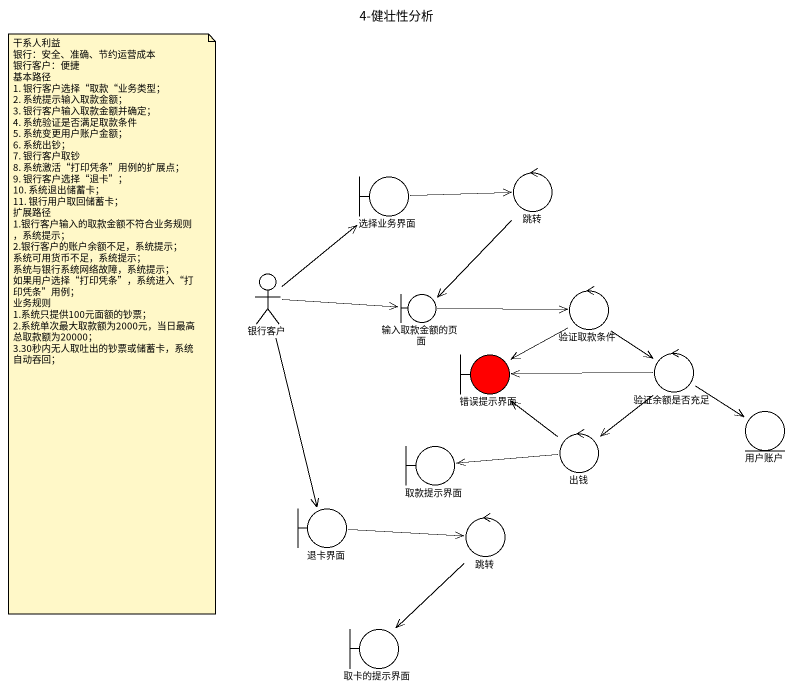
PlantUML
@startuml
title 4-健壮性分析
control 跳转
boundary 选择业务界面
actor 银行客户
boundary 输入取款金额的页面
control 验证取款条件
boundary 错误提示界面 #FF0000
control 验证余额是否充足
entity 用户账户
boundary 取款提示界面
control 出钱
boundary 退卡界面
control "跳转" as 跳转_2
boundary 取卡的提示界面
跳转 --> 输入取款金额的页面
选择业务界面 -right-> 跳转
银行客户 -up-> 选择业务界面
银行客户 -right-> 输入取款金额的页面
银行客户 --> 退卡界面
输入取款金额的页面 -right-> 验证取款条件
验证取款条件 --> 错误提示界面
验证取款条件 --> 验证余额是否充足
验证余额是否充足 -left-> 错误提示界面
验证余额是否充足 --> 用户账户
验证余额是否充足 --> 出钱
出钱 -up-> 错误提示界面
出钱 -left-> 取款提示界面
退卡界面 -right-> 跳转_2
跳转_2 --> 取卡的提示界面
note as N1
  干系人利益
  银行：安全、准确、节约运营成本
  银行客户：便捷
  基本路径
  1. 银行客户选择“取款“业务类型；
  2. 系统提示输入取款金额；
  3. 银行客户输入取款金额并确定；
  4. 系统验证是否满足取款条件
  5. 系统变更用户账户金额；
  6. 系统出钞；
  7. 银行客户取钞
  8. 系统激活“打印凭条”用例的扩展点；
  9. 银行客户选择“退卡”；
  10. 系统退出储蓄卡；
  11. 银行用户取回储蓄卡；
  扩展路径
  1.银行客户输入的取款金额不符合业务规则，系统提示；
  2.银行客户的账户余额不足，系统提示；
  系统可用货币不足，系统提示；
  系统与银行系统网络故障，系统提示；
  如果用户选择“打印凭条”，系统进入“打印凭条”用例；
  业务规则
  1.系统只提供100元面额的钞票；
  2.系统单次最大取款额为2000元，当日最高总取款额为20000；
  3.30秒内无人取吐出的钞票或储蓄卡，系统自动吞回；
end note
@enduml
